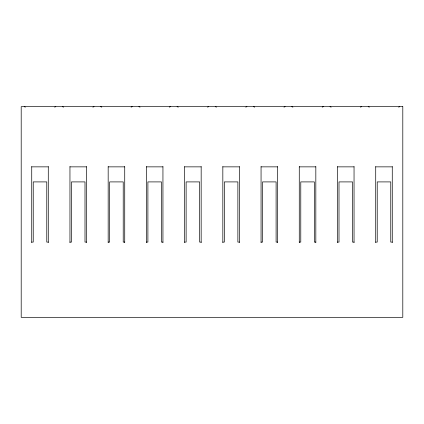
<?xml version="1.0" encoding="UTF-8"?>
<svg xmlns="http://www.w3.org/2000/svg" width="424" height="424" viewBox="0 0 424 424"><rect width="100%" height="100%" fill="white"/><g stroke="black" fill="none" stroke-linecap="round" stroke-linejoin="round"><path stroke-width="0.64" d="M54.654 107.134L55.809 106.668M92.872 107.134L94.027 106.668M131.09 107.134L132.251 106.668M169.314 107.134L170.469 106.668M207.532 107.134L208.688 106.668M245.75 107.134L246.911 106.668M283.974 107.134L285.129 106.668M322.192 107.134L323.348 106.668M360.411 107.134L361.571 106.668M398.634 107.134L399.79 106.668M31.731 166.86L48.283 166.86M69.955 166.86L86.507 166.86M108.173 166.86L124.725 166.86M146.391 166.86L162.943 166.86M184.615 166.86L201.167 166.86M222.833 166.86L239.385 166.86M261.057 166.86L277.609 166.86M299.275 166.86L315.827 166.86M337.493 166.86L354.045 166.86M375.717 166.86L392.269 166.86M31.731 242.093L33.236 242.093L33.236 181.907L46.778 181.907L46.778 242.093L48.283 242.093M69.955 242.093L71.46 242.093L71.46 181.907L85.001 181.907L85.001 242.093L86.507 242.093M108.173 242.093L109.678 242.093L109.678 181.907L123.22 181.907L123.22 242.093L124.725 242.093M146.391 242.093L147.897 242.093L147.897 181.907L161.443 181.907L161.443 242.093L162.943 242.093M184.615 242.093L186.12 242.093L186.12 181.907L199.662 181.907L199.662 242.093L201.167 242.093M222.833 242.093L224.338 242.093L224.338 181.907L237.88 181.907L237.88 242.093L239.385 242.093M261.057 242.093L262.557 242.093L262.557 181.907L276.104 181.907L276.104 242.093L277.609 242.093M299.275 242.093L300.78 242.093L300.78 181.907L314.322 181.907L314.322 242.093L315.827 242.093M337.493 242.093L338.999 242.093L338.999 181.907L352.54 181.907L352.54 242.093L354.045 242.093M375.717 242.093L377.222 242.093L377.222 181.907L390.764 181.907L390.764 242.093L392.269 242.093M368.191 106.668L369.346 107.134M329.973 106.668L331.128 107.134M291.749 106.668L292.91 107.134M253.531 106.668L254.686 107.134M215.312 106.668L216.468 107.134M177.089 106.668L178.25 107.134M138.871 106.668L140.026 107.134M100.652 106.668L101.808 107.134M62.429 106.668L63.589 107.134M24.21 106.668L25.366 107.134M392.269 166.553L392.269 242.602M375.717 166.553L375.717 242.602M354.045 166.553L354.045 242.602M337.493 166.553L337.493 242.602M315.827 166.553L315.827 242.602M299.275 166.553L299.275 242.602M277.609 166.553L277.609 242.602M261.057 166.553L261.057 242.602M239.385 166.553L239.385 242.602M222.833 166.553L222.833 242.602M201.167 166.553L201.167 242.602M184.615 166.553L184.615 242.602M162.943 166.553L162.943 242.602M146.391 166.553L146.391 242.602M124.725 166.553L124.725 242.602M108.173 166.553L108.173 242.602M86.507 166.553L86.507 242.602M69.955 166.553L69.955 242.602M48.283 166.553L48.283 242.602M31.731 166.553L31.731 242.602M402.8 106.668L21.2 106.668L21.2 317.332L402.8 317.332L402.8 106.668"/></g></svg>
